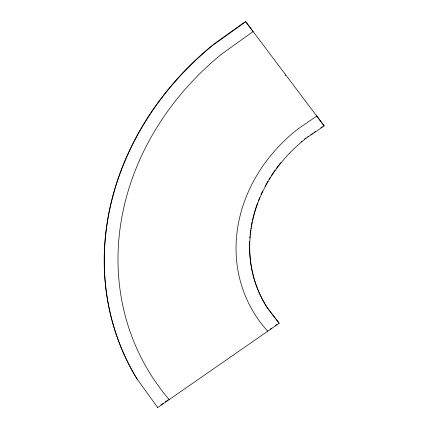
<?xml version="1.0" encoding="UTF-8"?>
<svg xmlns="http://www.w3.org/2000/svg" width="429" height="429" viewBox="0 0 429 429"><rect width="100%" height="100%" fill="white"/><g stroke="black" fill="none" stroke-linecap="round" stroke-linejoin="round"><path stroke-width="0.64" d="M169.021 399.302L169.176 399.603A274.833 241.071 -27.2 0 1 221.927 53.85L253.11 31.574L245.56 21.45L213.406 44.418A288.846 253.357 -27.2 0 0 137.087 379.038L157.722 407.55L279.166 323.278L267.331 307.791A142.932 125.375 -27.2 0 1 249.678 241.409M245.56 21.45L245.715 21.75L213.556 44.718A288.846 253.357 -27.2 0 0 137.237 379.338M285.709 74.946L284.947 75.472M160.843 404.981L163.567 403.088M165.203 401.952L167.932 400.064M270.286 329.038L271.38 328.282M275.198 325.632L276.834 324.496M307.631 136.824L308.66 136.122M310.719 134.717L311.749 134.009M313.867 132.566L315.471 131.472M320.817 127.826L322.42 126.732M267.562 330.925L267.717 331.226A156.944 137.661 -27.2 0 1 298.107 128.85L316.779 116.114L316.623 115.814L324.174 125.938L306.236 138.176A142.932 125.375 -27.2 0 0 267.481 308.092L279.166 323.278M245.715 21.75L324.174 125.938M312.264 133.66L312.419 133.961M157.566 407.25L157.722 407.55M249.871 238.084A142.932 125.375 -27.2 0 1 250.027 236.159M250.15 234.872A142.932 125.375 -27.2 0 1 250.681 230.362M250.863 229.075A142.932 125.375 -27.2 0 1 251.062 227.788M251.271 226.496A142.932 125.375 -27.2 0 1 252.118 222.002M252.391 220.721A142.932 125.375 -27.2 0 1 252.676 219.444M252.82 218.806A142.932 125.375 -27.2 0 1 257.604 202.955M258.548 200.482A142.932 125.375 -27.2 0 1 259.77 197.49M261.068 194.503A142.932 125.375 -27.2 0 1 262.725 190.953M265.101 186.272A142.932 125.375 -27.2 0 1 266.355 183.966M266.672 183.392A142.932 125.375 -27.2 0 1 267.98 181.108M268.994 179.408A142.932 125.375 -27.2 0 1 270.388 177.15M271.46 175.472A142.932 125.375 -27.2 0 1 275.209 169.959M276.383 168.34A142.932 125.375 -27.2 0 1 280.781 162.65M300.954 142.047A142.932 125.375 -27.2 0 1 301.968 141.2M304.531 139.103A142.932 125.375 -27.2 0 1 306.086 137.875"/></g></svg>
